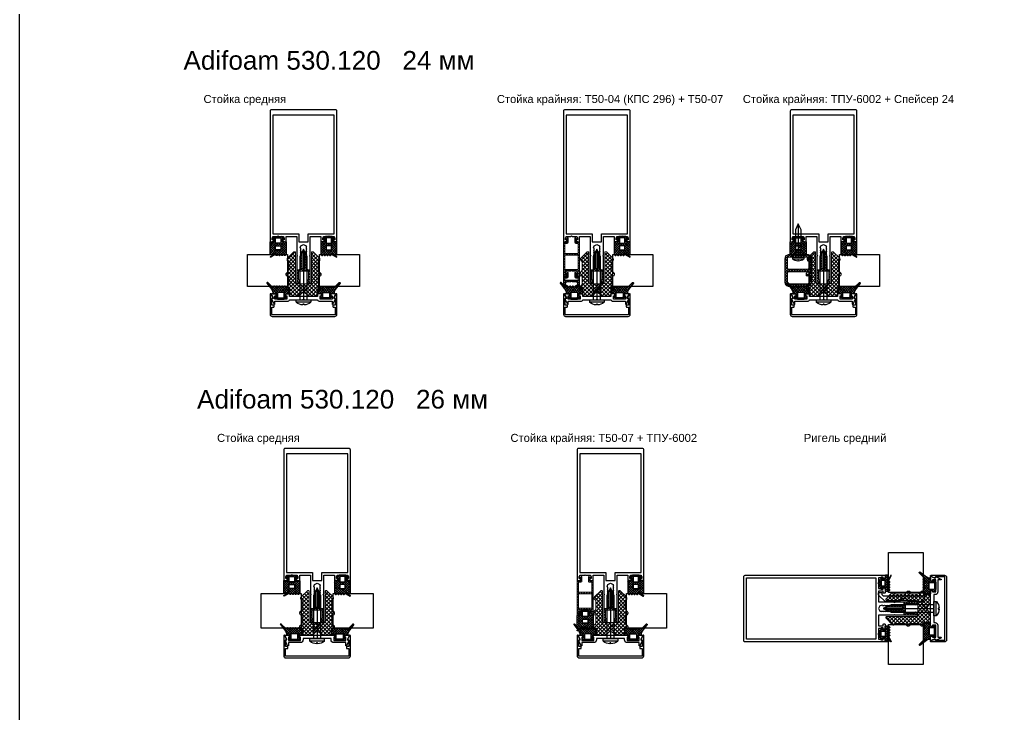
# Model space of a CAD drawing. Header units: millimetres. Extents: x 1744 to 18744, y -2272 to 2782.
# Drawn here: x 7208 to 7945, y 1534 to 2055 of the extents above; entities that cross this region are included whole.
import ezdxf

# ---------------------------------------------------------------- set-up
doc = ezdxf.new("R2010")
doc.units = ezdxf.units.MM
doc.layers.add('Steklopaket', color=5, linetype='Continuous')
doc.layers.add('подписи', color=7, linetype='Continuous')
doc.layers.add('Уплотнители', color=1, linetype='Continuous', lineweight=20)
doc.layers.add('Штриховка', color=1, linetype='Continuous', lineweight=5)
doc.styles.get("Standard").update_dxf_attribs({"font": 'arial.ttf'})

# ---------------------------------------------------------------- blocks, each defined once
blk = doc.blocks.new('КП45548')
at = {"color": 146, "true_color": 0x105689}
blk.add_lwpolyline([(-25, 21.5, 0.414214), (-24.5, 21), (-23.57, 21, 0.116434), (-23.44, 21.03), (-22.67, 21.42, 0.284079), (-22.5, 21.69), (-22.5, 22.2, 0.414214), (-22.8, 22.5), (-23.5, 22.5), (-23.5, 24), (-23.09, 24.41, 0.198912), (-23, 24.62), (-23, 25), (-19.44, 25, 0.284079), (-19.17, 25.17), (-19, 25.5), (-18.83, 25.17, 0.284079), (-18.56, 25), (-15, 25), (-15, 24.62, 0.198912), (-14.91, 24.41), (-14.5, 24), (-14.5, 22.5), (-15.2, 22.5, 0.414214), (-15.5, 22.2), (-15.5, 21.69, 0.284079), (-15.33, 21.42), (-14.56, 21.03, 0.116434), (-14.43, 21), (-13.5, 21, 0.414214), (-13, 21.5), (-13, 25), (-5, 25), (-5, 11.12, 0.198912), (-4.91, 10.91), (-4.5, 10.5), (-4.91, 10.09, 0.198912), (-5, 9.88), (-5, 0.5, 0.414214), (-4.5, 0), (-3.12, 0, 0.198912), (-2.91, 0.09), (-2.09, 0.91, 0.198912), (-2, 1.12), (-2, 1.46, 0.284079), (-2.17, 1.73), (-2.5, 1.9), (-2.17, 2.07, 0.284079), (-2, 2.34), (-2, 3.26, 0.284079), (-2.17, 3.53), (-2.5, 3.7), (-2.17, 3.87, 0.284079), (-2, 4.14), (-2, 5.06, 0.284079), (-2.17, 5.33), (-2.5, 5.5), (-2.17, 5.67, 0.284079), (-2, 5.94), (-2, 6.86, 0.284079), (-2.17, 7.13), (-2.5, 7.3), (-2.17, 7.47, 0.284079), (-2, 7.74), (-2, 8.66, 0.284079), (-2.17, 8.93), (-2.5, 9.1), (-2.17, 9.27, 0.284079), (-2, 9.54), (-2, 10.46, 0.284079), (-2.17, 10.73), (-2.5, 10.9), (-2.17, 11.07, 0.284079), (-2, 11.34), (-2, 12.26, 0.284079), (-2.17, 12.53), (-2.5, 12.7), (-2.17, 12.87, 0.284079), (-2, 13.14), (-2, 14.06, 0.284079), (-2.17, 14.33), (-2.5, 14.5), (-2.17, 14.67, 0.284079), (-2, 14.94), (-2, 15.86, 0.284079), (-2.17, 16.13), (-2.5, 16.3), (-2, 18), (0, 19), (2, 18), (2, 17.64, 0.284079), (2.17, 17.37), (2.5, 17.2), (2.17, 17.03, 0.284079), (2, 16.76), (2, 15.84, 0.284079), (2.17, 15.57), (2.5, 15.4), (2.17, 15.23, 0.284079), (2, 14.96), (2, 14.04, 0.284079), (2.17, 13.77), (2.5, 13.6), (2.17, 13.43, 0.284079), (2, 13.16), (2, 12.24, 0.284079), (2.17, 11.97), (2.5, 11.8), (2.17, 11.63, 0.284079), (2, 11.36), (2, 10.44, 0.284079), (2.17, 10.17), (2.5, 10), (2.17, 9.83, 0.284079), (2, 9.56), (2, 8.64, 0.284079), (2.17, 8.37), (2.5, 8.2), (2.17, 8.03, 0.284079), (2, 7.76), (2, 6.84, 0.284079), (2.17, 6.57), (2.5, 6.4), (2.17, 6.23, 0.284079), (2, 5.96), (2, 5.04, 0.284079), (2.17, 4.77), (2.5, 4.6), (2.17, 4.43, 0.284079), (2, 4.16), (2, 3.24, 0.284079), (2.17, 2.97), (2.5, 2.8), (2.17, 2.63, 0.284079), (2, 2.36), (2, 1.12, 0.198912), (2.09, 0.91), (2.91, 0.09, 0.198912), (3.12, 0), (4.5, 0, 0.414214), (5, 0.5), (5, 9.88, 0.198912), (4.91, 10.09), (4.5, 10.5), (4.91, 10.91, 0.198912), (5, 11.12), (5, 25), (13, 25), (13, 21.5, 0.414214), (13.5, 21), (14.43, 21, 0.116434), (14.56, 21.03), (15.33, 21.42, 0.284079), (15.5, 21.69), (15.5, 22.2, 0.414214), (15.2, 22.5), (14.5, 22.5), (14.5, 24), (14.91, 24.41, 0.198912), (15, 24.62), (15, 25), (18.56, 25, 0.284079), (18.83, 25.17), (19, 25.5), (19.17, 25.17, 0.284079), (19.44, 25), (23, 25), (23, 24.62, 0.198912), (23.09, 24.41), (23.5, 24), (23.5, 22.5), (22.8, 22.5, 0.414214), (22.5, 22.2), (22.5, 21.69, 0.284079), (22.67, 21.42), (23.44, 21.03, 0.116434), (23.57, 21), (24.5, 21, 0.414214), (25, 21.5), (25, 119, 0.414214), (24, 120), (-24, 120, 0.414214), (-25, 119)], format="xyb", close=True, dxfattribs=at)
blk.add_lwpolyline([(-3.5, 27), (-3.5, 21), (3.5, 21), (3.5, 27), (23, 27), (23, 116), (-23, 116), (-23, 27)], close=True, dxfattribs=at)
blk = doc.blocks.new('ТПУ-6002')
at = {"true_color": 0xafd9aa}
h = blk.add_hatch(dxfattribs=at)
h.set_pattern_fill('ANSI37', color=9, scale=10, angle=180, style=0)
h.set_pattern_definition([(225, (359.6389, 110.4286), (0.8838835, -0.8838835), []), (315, (359.6389, 110.4286), (0.8838835, 0.8838835), [])])
edge = h.paths.add_edge_path(flags=16)
edge.add_line((1.75, -1), (-1.75, -1))
edge.add_arc((-1.75, -1.25), 0.25, 90, 180)
edge.add_line((-2, -1.25), (-2, -4.75))
edge.add_arc((-1.75, -4.75), 0.25, 180, 270)
edge.add_line((-1.75, -5), (1.75, -5))
edge.add_arc((1.75, -4.75), 0.25, 270, 360)
edge.add_line((2, -4.75), (2, -1.25))
edge.add_arc((1.75, -1.25), 0.25, 0, 90)
edge = h.paths.add_edge_path()
edge.add_line((2.37, -12.66), (4.04, -13.57))
edge.add_arc((4.16, -13.35), 0.25, 241.51963, 270)
edge.add_line((4.16, -13.6), (5.75, -13.6))
edge.add_arc((5.75, -13.35), 0.25, 270, 360)
edge.add_line((6, -13.35), (6, -4.25))
edge.add_arc((5.75, -4.25), 0.25, 0, 90)
edge.add_line((5.75, -4), (3.25, -4))
edge.add_arc((3.25, -3.75), 0.25, 180, 270, ccw=False)
edge.add_line((3, -3.75), (3, -2.25))
edge.add_arc((3.25, -2.25), 0.25, 90, 180, ccw=False)
edge.add_line((3.25, -2), (3.9, -2))
edge.add_arc((3.9, -1.75), 0.25, 270, 405.06464)
edge.add_line((4.08, -1.57), (2.57, -0.07))
edge.add_arc((2.4, -0.25), 0.25, 45.06464, 90)
edge.add_line((2.4, 0), (-2.4, 0))
edge.add_arc((-2.4, -0.25), 0.25, 90, 134.93536)
edge.add_line((-2.57, -0.07), (-4.08, -1.57))
edge.add_arc((-3.9, -1.75), 0.25, 134.93536, 270)
edge.add_line((-3.9, -2), (-3.25, -2))
edge.add_arc((-3.25, -2.25), 0.25, 0, 90, ccw=False)
edge.add_line((-3, -2.25), (-3, -3.75))
edge.add_arc((-3.25, -3.75), 0.25, -90, 0, ccw=False)
edge.add_line((-3.25, -4), (-5.75, -4))
edge.add_arc((-5.75, -4.25), 0.25, 90, 180)
edge.add_line((-6, -4.25), (-6, -13.5))
edge.add_arc((-5.75, -13.5), 0.25, 180, 225)
edge.add_line((-5.93, -13.67), (-5.18, -14.42))
edge.add_arc((-5, -14.25), 0.25, 225, 315)
edge.add_line((-4.82, -14.42), (-4.18, -13.78))
edge.add_arc((-4, -13.95), 0.25, 45, 135, ccw=False)
edge.add_line((-3.82, -13.78), (-3.18, -14.42))
edge.add_arc((-3, -14.25), 0.25, 225, 315)
edge.add_line((-2.82, -14.42), (-2.18, -13.78))
edge.add_arc((-2, -13.95), 0.25, 45, 135, ccw=False)
edge.add_line((-1.82, -13.78), (-1.18, -14.42))
edge.add_arc((-1, -14.25), 0.25, 225, 315)
edge.add_line((-0.82, -14.42), (-0.18, -13.78))
edge.add_arc((0, -13.95), 0.25, 45, 135, ccw=False)
edge.add_line((0.18, -13.78), (0.82, -14.42))
edge.add_arc((1, -14.25), 0.25, 225, 315)
edge.add_line((1.18, -14.42), (1.87, -13.73))
edge.add_arc((2.04, -13.91), 0.25, 61.51963, 135, ccw=False)
edge.add_line((2.16, -13.69), (5.63, -15.57))
edge.add_arc((5.75, -15.35), 0.25, 241.51963, 421.51963)
edge.add_line((5.87, -15.13), (2.13, -13.1))
edge.add_arc((2.25, -12.88), 0.25, 61.51963, 241.51963, ccw=False)
edge = h.paths.add_edge_path(flags=16)
edge.add_line((1.75, -7), (-1.75, -7))
edge.add_arc((-1.75, -7.25), 0.25, 90, 180)
edge.add_line((-2, -7.25), (-2, -9.75))
edge.add_arc((-1.75, -9.75), 0.25, 180, 270)
edge.add_line((-1.75, -10), (1.75, -10))
edge.add_arc((1.75, -9.75), 0.25, 270, 360)
edge.add_line((2, -9.75), (2, -7.25))
edge.add_arc((1.75, -7.25), 0.25, 0, 90)
at = {"color": 9, "true_color": 0xafd9aa}
for points in [[(2.37, -12.66), (4.04, -13.57, 0.124913), (4.16, -13.6), (5.75, -13.6, 0.414214), (6, -13.35), (6, -4.25, 0.414214), (5.75, -4), (3.25, -4, -0.414214), (3, -3.75), (3, -2.25, -0.414214), (3.25, -2), (3.9, -2, 0.668587), (4.08, -1.57), (2.57, -0.07, 0.198619), (2.4, 0), (-2.4, 0, 0.198619), (-2.57, -0.07), (-4.08, -1.57, 0.668587), (-3.9, -2), (-3.25, -2, -0.414214), (-3, -2.25), (-3, -3.75, -0.414214), (-3.25, -4), (-5.75, -4, 0.414214), (-6, -4.25), (-6, -13.5, 0.198912), (-5.93, -13.67), (-5.18, -14.42, 0.414214), (-4.82, -14.42), (-4.18, -13.78, -0.414214), (-3.82, -13.78), (-3.18, -14.42, 0.414214), (-2.82, -14.42), (-2.18, -13.78, -0.414214), (-1.82, -13.78), (-1.18, -14.42, 0.414214), (-0.82, -14.42), (-0.18, -13.78, -0.414214), (0.18, -13.78), (0.82, -14.42, 0.414214), (1.18, -14.42), (1.87, -13.73, -0.332076), (2.16, -13.69), (5.63, -15.57, 1), (5.87, -15.13), (2.13, -13.1, -1)], [(1.75, -1), (-1.75, -1, 0.414214), (-2, -1.25), (-2, -4.75, 0.414214), (-1.75, -5), (1.75, -5, 0.414214), (2, -4.75), (2, -1.25, 0.414214)], [(1.75, -7), (-1.75, -7, 0.414214), (-2, -7.25), (-2, -9.75, 0.414214), (-1.75, -10), (1.75, -10, 0.414214), (2, -9.75), (2, -7.25, 0.414214)]]:
    blk.add_lwpolyline(points, format="xyb", close=True, dxfattribs=at)
blk = doc.blocks.new('КПС 917')
blk.add_lwpolyline([(10.5, 1.08), (0.62, 1.08, 0.198912), (0.41, 0.99), (0, 0.58), (-0.41, 0.99, 0.198912), (-0.62, 1.08), (-10.5, 1.08, 0.414214), (-11.5, 2.08), (-21.5, 2.08), (-21.5, 4.28, 0.414214), (-21.8, 4.58), (-21.83, 4.58, 0.291473), (-22.1, 4.41), (-23.77, 0.83, 0.414214), (-23.63, 0.43), (-22.87, 0.08, -0.414214), (-22.73, -0.32), (-23.97, -2.99, 0.548619), (-23.7, -3.42), (-21.57, -3.42, 0.116434), (-21.44, -3.39), (-20.67, -3, 0.284079), (-20.5, -2.73), (-20.5, -2.22, 0.414214), (-20.8, -1.92), (-21.5, -1.92), (-21.5, 0.58), (-12.5, 0.58), (-12.5, -1.92), (-13.2, -1.92, 0.414214), (-13.5, -2.22), (-13.5, -2.73, 0.284079), (-13.33, -3), (-12.56, -3.39, 0.116434), (-12.43, -3.42), (-11, -3.42, 0.414214), (-10.5, -2.92), (-10.5, -1.42), (10.5, -1.42), (10.5, -2.92, 0.414214), (11, -3.42), (12.43, -3.42, 0.116434), (12.56, -3.39), (13.33, -3, 0.284079), (13.5, -2.73), (13.5, -2.22, 0.414214), (13.2, -1.92), (12.5, -1.92), (12.5, 0.58), (21.5, 0.58), (21.5, -1.92), (20.8, -1.92, 0.414214), (20.5, -2.22), (20.5, -2.73, 0.284079), (20.67, -3), (21.44, -3.39, 0.116434), (21.57, -3.42), (23.7, -3.42, 0.548619), (23.97, -2.99), (22.73, -0.32, -0.414214), (22.87, 0.08), (23.63, 0.43, 0.414214), (23.77, 0.83), (22.1, 4.41, 0.291473), (21.83, 4.58), (21.8, 4.58, 0.414214), (21.5, 4.28), (21.5, 2.08), (11.5, 2.08, 0.414214)], format="xyb", close=True)
blk = doc.blocks.new('ТПУ-007ММ')
at = {"true_color": 0xafd9aa}
h = blk.add_hatch(dxfattribs=at)
h.set_pattern_fill('ANSI37', color=9, scale=10, angle=180, style=0)
h.set_pattern_definition([(225, (-3851.0623, 2334.4012), (0.88388348, -0.88388348), []), (315, (-3851.0623, 2334.4012), (0.88388348, 0.88388348), [])])
edge = h.paths.add_edge_path(flags=16)
edge.add_line((2.1, -1), (-2.1, -1))
edge.add_arc((-2.1, -1.5), 0.5, 90, 180)
edge.add_line((-2.6, -1.5), (-2.6, -4.5))
edge.add_arc((-2.1, -4.5), 0.5, 180, 270)
edge.add_line((-2.1, -5), (2.1, -5))
edge.add_arc((2.1, -4.5), 0.5, 270, 360)
edge.add_line((2.6, -4.5), (2.6, -1.5))
edge.add_arc((2.1, -1.5), 0.5, 0, 90)
edge = h.paths.add_edge_path()
edge.add_arc((-3.85, -2.25), 0.25, 0, 90, ccw=False)
edge.add_line((-3.6, -2.25), (-3.6, -3.75))
edge.add_arc((-3.85, -3.75), 0.25, -90, 0, ccw=False)
edge.add_line((-3.85, -4), (-5.75, -4))
edge.add_arc((-5.75, -4.25), 0.25, 90, 180)
edge.add_line((-6, -4.25), (-6, -8.62))
edge.add_arc((-5.8, -8.62), 0.2, 180, 225)
edge.add_line((-5.94, -8.76), (-5.18, -9.53))
edge.add_arc((-5, -9.35), 0.25, 225, 315)
edge.add_line((-4.82, -9.53), (-4.18, -8.88))
edge.add_arc((-4, -9.06), 0.25, 45, 135, ccw=False)
edge.add_line((-3.82, -8.88), (-3.18, -9.53))
edge.add_arc((-3, -9.35), 0.25, 225, 315)
edge.add_line((-2.82, -9.53), (-2.18, -8.88))
edge.add_arc((-2, -9.06), 0.25, 45, 135, ccw=False)
edge.add_line((-1.82, -8.88), (-1.18, -9.53))
edge.add_arc((-1, -9.35), 0.25, 225, 315)
edge.add_line((-0.82, -9.53), (-0.18, -8.88))
edge.add_arc((0, -9.06), 0.25, 45, 135, ccw=False)
edge.add_line((0.18, -8.88), (0.82, -9.53))
edge.add_arc((1, -9.35), 0.25, 225, 315)
edge.add_line((1.18, -9.53), (1.82, -8.88))
edge.add_arc((2, -9.06), 0.25, 45, 135, ccw=False)
edge.add_line((2.18, -8.88), (2.82, -9.53))
edge.add_arc((3, -9.35), 0.25, 225, 315)
edge.add_line((3.18, -9.53), (3.82, -8.88))
edge.add_arc((4, -9.06), 0.25, 45, 135, ccw=False)
edge.add_line((4.18, -8.88), (4.82, -9.53))
edge.add_arc((5, -9.35), 0.25, 225, 315)
edge.add_line((5.18, -9.53), (5.82, -8.88))
edge.add_arc((6, -9.06), 0.25, 45, 135, ccw=False)
edge.add_line((6.18, -8.88), (9.82, -12.42))
edge.add_arc((10, -12.25), 0.25, 225, 315)
edge.add_line((10.18, -12.42), (10.39, -12.21))
edge.add_arc((10.21, -12.04), 0.25, 315, 380.22486)
edge.add_line((10.44, -11.95), (6.8, -7.06))
edge.add_arc((10, -4.67), 4, 180, 216.76049, ccw=False)
edge.add_line((6, -4.67), (6, -4.3))
edge.add_arc((5.7, -4.3), 0.3, 360, 450)
edge.add_line((5.7, -4), (3.85, -4))
edge.add_arc((3.85, -3.75), 0.25, 180, 270, ccw=False)
edge.add_line((3.6, -3.75), (3.6, -2.25))
edge.add_arc((3.85, -2.25), 0.25, 90, 180, ccw=False)
edge.add_line((3.85, -2), (4.1, -2))
edge.add_arc((4.1, -1.75), 0.25, 270, 405.06464)
edge.add_line((4.28, -1.57), (2.57, -0.07))
edge.add_arc((2.4, -0.25), 0.25, 45.06464, 90)
edge.add_line((2.4, 0), (-2.4, 0))
edge.add_arc((-2.4, -0.25), 0.25, 90, 134.93536)
edge.add_line((-2.57, -0.07), (-4.28, -1.57))
edge.add_arc((-4.1, -1.75), 0.25, 134.93536, 270)
edge.add_line((-4.1, -2), (-3.85, -2))
at = {"color": 9, "true_color": 0xafd9aa}
for points in [[(-3.85, -2, -0.414214), (-3.6, -2.25), (-3.6, -3.75, -0.414214), (-3.85, -4), (-5.75, -4, 0.414214), (-6, -4.25), (-6, -8.62, 0.198912), (-5.94, -8.76), (-5.18, -9.53, 0.414214), (-4.82, -9.53), (-4.18, -8.88, -0.414214), (-3.82, -8.88), (-3.18, -9.53, 0.414214), (-2.82, -9.53), (-2.18, -8.88, -0.414214), (-1.82, -8.88), (-1.18, -9.53, 0.414214), (-0.82, -9.53), (-0.18, -8.88, -0.414214), (0.18, -8.88), (0.82, -9.53, 0.414214), (1.18, -9.53), (1.82, -8.88, -0.414214), (2.18, -8.88), (2.82, -9.53, 0.414214), (3.18, -9.53), (3.82, -8.88, -0.414214), (4.18, -8.88), (4.82, -9.53, 0.414214), (5.18, -9.53), (5.82, -8.88, -0.414214), (6.18, -8.88), (9.82, -12.42, 0.414214), (10.18, -12.42), (10.39, -12.21, 0.292538), (10.44, -11.95), (6.8, -7.06, -0.161788), (6, -4.67), (6, -4.3, 0.414214), (5.7, -4), (3.85, -4, -0.414214), (3.6, -3.75), (3.6, -2.25, -0.414214), (3.85, -2), (4.1, -2, 0.668587), (4.28, -1.57), (2.57, -0.07, 0.198619), (2.4, 0), (-2.4, 0, 0.198619), (-2.57, -0.07), (-4.28, -1.57, 0.668587), (-4.1, -2)], [(2.1, -1), (-2.1, -1, 0.414214), (-2.6, -1.5), (-2.6, -4.5, 0.414214), (-2.1, -5), (2.1, -5, 0.414214), (2.6, -4.5), (2.6, -1.5, 0.414214)]]:
    blk.add_lwpolyline(points, format="xyb", close=True, dxfattribs=at)
blk = doc.blocks.new('КП45310')
at = {"color": 0}
blk.add_lwpolyline([(23.8, -4.26), (23.8, -8.78, -0.279739), (23.48, -9.31, 0.401559), (23.17, -10.23), (24.24, -12.52, 0.802585), (25, -12.36), (25, 2.74, 0.414214), (23.5, 4.24), (-23.5, 4.24, 0.414214), (-25, 2.74), (-25, -12.36, 0.802585), (-24.24, -12.52), (-23.17, -10.23, 0.401559), (-23.48, -9.31, -0.279739), (-23.8, -8.78), (-23.8, -4.26), (-22.3, -4.26, 0.414214), (-22, -3.96), (-22, -3.06, 0.414214), (-22.3, -2.76), (-23.8, -2.76), (-23.8, 2.74, -0.414214), (-23.5, 3.04), (23.5, 3.04, -0.414214), (23.8, 2.74), (23.8, -2.76), (22.3, -2.76, 0.414214), (22, -3.06), (22, -3.96, 0.414214), (22.3, -4.26)], format="xyb", close=True, dxfattribs=at)
blk = doc.blocks.new('ВС 5.5х38 А2 DIN7981')
for p, q in [((0, 38), (0, 0)), ((-5.4, -1.69), (5.4, -1.69))]:
    blk.add_line(p, q)
for points in [[(2.75, 0), (2.75, 32.1), (0, 38), (-2.75, 32.1), (-2.75, 0)], [(-2.75, 3.33), (2.75, 8.83), (2.75, 11.12), (-2.75, 5.62)]]:
    blk.add_lwpolyline(points, close=True)
blk.add_lwpolyline([(-0.39, -3.94, -0.161849), (-5.22, -2.08, -0.223888), (-5.4, -1.69), (-5.4, 0), (5.4, 0), (5.4, -1.69, -0.223888), (5.22, -2.08, -0.161849), (0.39, -3.94), (0.39, -3.24), (-0.39, -3.24)], format="xyb", close=True)
blk = doc.blocks.new('Т50-03')
at = {"layer": 'Штриховка', "lineweight": 5}
h = blk.add_hatch(dxfattribs=at)
h.set_pattern_fill('ANSI37', color=256, scale=11.2, angle=90, style=0)
h.set_pattern_definition([(135, (-7152.173, 3902.1519), (-0.9899495, -0.9899495), []), (225, (-7152.173, 3902.1519), (0.9899495, -0.9899495), [])])
edge = h.paths.add_edge_path()
edge.add_arc((-20.75, -3.75), 1.25, 9.2818, 180)
edge.add_line((-22, -3.75), (-22, -4.7))
edge.add_arc((-21.7, -4.7), 0.3, 180, 270)
edge.add_line((-21.7, -5), (-12.3, -5))
edge.add_arc((-12.3, -4.7), 0.3, 270, 360)
edge.add_line((-12, -4.7), (-12, -2.3))
edge.add_arc((-11.7, -2.3), 0.3, 90, 180, ccw=False)
edge.add_line((-11.7, -2), (-5.2, -2))
edge.add_arc((-5, -2), 0.2, 180, 360)
edge.add_line((-4.8, -2), (0, -2))
edge.add_arc((0, 0), 2, 270, 450)
edge.add_line((0, 2), (-4.8, 2))
edge.add_arc((-5, 2), 0.2, 0, 180)
edge.add_line((-5.2, 2), (-11.7, 2))
edge.add_arc((-11.7, 2.3), 0.3, 180, 270, ccw=False)
edge.add_line((-12, 2.3), (-12, 4.7))
edge.add_arc((-12.3, 4.7), 0.3, 0, 90)
edge.add_line((-12.3, 5), (-21.7, 5))
edge.add_arc((-21.7, 4.7), 0.3, 90, 180)
edge.add_line((-22, 4.7), (-22, 3.75))
edge.add_arc((-20.75, 3.75), 1.25, 180, 350.7182)
edge.add_arc((-19.22, 3.5), 0.3, 90, 170.7182, ccw=False)
edge.add_line((-19.22, 3.8), (-13.2, 3.8))
edge.add_line((-13.2, 3.8), (-13.2, 0.82))
edge.add_arc((-12.9, 0.82), 0.3, 180, 225)
edge.add_line((-13.11, 0.61), (-12.5, 0))
edge.add_line((-12.5, 0), (-13.11, -0.61))
edge.add_arc((-12.9, -0.82), 0.3, 135, 180)
edge.add_line((-13.2, -0.82), (-13.2, -3.8))
edge.add_line((-13.2, -3.8), (-19.22, -3.8))
edge.add_arc((-19.22, -3.5), 0.3, 189.2818, 270, ccw=False)
edge = h.paths.add_edge_path(flags=16)
edge.add_line((-11, 1), (0, 1))
edge.add_arc((0, 0), 1, -90, 90, ccw=False)
edge.add_line((0, -1), (-11, -1))
edge.add_line((-11, -1), (-11, 1))
at = {"layer": 'Уплотнители'}
for points in [[(-19.52, -3.55, 0.922113), (-22, -3.75), (-22, -4.7, 0.414214), (-21.7, -5), (-12.3, -5, 0.414214), (-12, -4.7), (-12, -2.3, -0.414214), (-11.7, -2), (-5.2, -2, 1), (-4.8, -2), (0, -2, 1), (0, 2), (-4.8, 2, 1), (-5.2, 2), (-11.7, 2, -0.414214), (-12, 2.3), (-12, 4.7, 0.414214), (-12.3, 5), (-21.7, 5, 0.414214), (-22, 4.7), (-22, 3.75, 0.922113), (-19.52, 3.55, -0.367523), (-19.22, 3.8), (-13.2, 3.8), (-13.2, 0.82, 0.198912), (-13.11, 0.61), (-12.5, 0), (-13.11, -0.61, 0.198912), (-13.2, -0.82), (-13.2, -3.8), (-19.22, -3.8, -0.367523)], [(-11, 1), (0, 1, -1), (0, -1), (-11, -1)]]:
    blk.add_lwpolyline(points, format="xyb", close=True, dxfattribs=at)
blk = doc.blocks.new('Adifoam 530.120')
at = {"layer": 'Штриховка', "lineweight": 5}
h = blk.add_hatch(dxfattribs=at)
h.set_pattern_fill('ANSI37', color=256, scale=16, style=0)
h.set_pattern_definition([(45, (-11689.9974, 3718.6571), (-1.41421356, 1.41421356), []), (135, (-11689.9974, 3718.6571), (-1.41421356, -1.41421356), [])])
h.paths.add_polyline_path([(-6.69, 0, -0.118476), (-6.86, -0.7), (-9.17, -4.23, 0.146126), (-9.5, -5.32), (-9.5, -9.2), (-9.5, -9.45, 0.414214), (-8.5, -10.45), (-6.41, -10.45), (-4.5, -10.55, -0.590779), (-4.19, -11.18), (-4.38, -11.44, 0.668179), (-3.67, -13.15), (-3.1, -13.15, 0.198912), (-2.4, -12.86), (-1.08, -11.54, -0.198912), (-0.02, -11.1), (5.51, -11.1, -0.668179), (5.8, -11.78, 0.52914), (6.73, -13.15), (7.29, -13.15, 0.198912), (8, -12.86), (9.32, -11.54, -0.198912), (10.38, -11.1), (16.58, -11.1, -0.501863), (16.96, -11.61, 0.342328), (17.92, -12.35), (18.49, -12.35, 0.212691), (19.23, -12.02), (23.82, -7.18, 0.185206), (24, -6.71, 0.418456), (23.3, -6), (1, -6, -0.414214), (0, -5), (0, 0)])
h.paths.add_polyline_path([(-6.41, 10.45), (-8.5, 10.45, 0.414214), (-9.5, 9.45), (-9.5, 9.2), (-9.5, 5.32, 0.146126), (-9.17, 4.23), (-6.86, 0.7, -0.118476), (-6.69, 0), (0, 0), (0, 5, -0.414214), (1, 6), (23.3, 6, 0.414214), (24, 6.7, 0.202658), (23.79, 7.21), (19.19, 12.06, 0.198912), (18.49, 12.35), (17.91, 12.35, 0.339591), (16.96, 11.61, -0.501863), (16.58, 11.1), (10.38, 11.1, -0.198912), (9.32, 11.54), (8, 12.86, 0.198912), (7.29, 13.15), (6.73, 13.15, 0.52914), (5.8, 11.78, -0.668179), (5.51, 11.1), (-0.02, 11.1, -0.198912), (-1.08, 11.54), (-2.4, 12.86, 0.198912), (-3.1, 13.15), (-3.67, 13.15, 0.668179), (-4.38, 11.44), (-4.19, 11.18, -0.590779), (-4.5, 10.55)])
at = {"layer": 'Уплотнители'}
blk.add_lwpolyline([(24, -6.71, -0.198912), (23.79, -7.21), (19.19, -12.06, -0.198912), (18.49, -12.35), (17.92, -12.35, -0.342328), (16.96, -11.61, 0.501863), (16.58, -11.1), (10.38, -11.1, 0.198912), (9.32, -11.54), (8, -12.86, -0.198912), (7.29, -13.15), (6.73, -13.15, -0.52914), (5.8, -11.78, 0.668179), (5.51, -11.1), (-0.02, -11.1, 0.198912), (-1.08, -11.54), (-2.4, -12.86, -0.198912), (-3.1, -13.15), (-3.67, -13.15, -0.668179), (-4.38, -11.44), (-4.19, -11.18, 0.590779), (-4.5, -10.55), (-6.41, -10.45), (-8.5, -10.45, -0.414214), (-9.5, -9.45), (-9.5, -9.2), (-9.5, -5.32, -0.146126), (-9.17, -4.23), (-6.86, -0.7, 0.240325), (-6.86, 0.7), (-9.17, 4.23, -0.146126), (-9.5, 5.32), (-9.5, 9.2), (-9.5, 9.45, -0.414214), (-8.5, 10.45), (-6.41, 10.45), (-4.5, 10.55, 0.590779), (-4.19, 11.18), (-4.38, 11.44, -0.668179), (-3.67, 13.15), (-3.1, 13.15, -0.198912), (-2.4, 12.86), (-1.08, 11.54, 0.198912), (-0.02, 11.1), (5.51, 11.1, 0.668179), (5.8, 11.78, -0.52914), (6.73, 13.15), (7.29, 13.15, -0.198912), (8, 12.86), (9.32, 11.54, 0.198912), (10.38, 11.1), (16.58, 11.1, 0.501863), (16.96, 11.61, -0.342328), (17.92, 12.35), (18.49, 12.35, -0.198912), (19.19, 12.06), (23.79, 7.21, -0.198912), (24, 6.71), (24, 6.7, -0.414214), (23.3, 6), (1, 6, 0.414214), (0, 5), (0, 0), (0, -5, 0.414214), (1, -6), (23.3, -6, -0.414214), (24, -6.7)], format="xyb", dxfattribs=at)
blk = doc.blocks.new('Т50-07')
at = {"layer": 'Штриховка', "lineweight": 5}
h = blk.add_hatch(dxfattribs=at)
h.set_pattern_fill('ANSI37', color=256, scale=11.2, angle=90, style=0)
h.set_pattern_definition([(135, (-11406.9071, 3792.9893), (-0.9899495, -0.9899495), []), (225, (-11406.9071, 3792.9893), (0.9899495, -0.9899495), [])])
h.paths.add_polyline_path([(1.2, 5), (1.2, -5), (12, -5), (12, 5)], flags=16)
edge = h.paths.add_edge_path()
edge.add_line((0, 5), (-7.5, 5))
edge.add_line((-7.5, 5), (-7.5, 3.5))
edge.add_arc((-8.5, 3.5), 1, -90, 0, ccw=False)
edge.add_line((-8.5, 2.5), (-11.48, 2.5))
edge.add_arc((-11.48, 2.82), 0.317, 135, 270, ccw=False)
edge.add_line((-11.71, 3.04), (-11.04, 3.71))
edge.add_arc((-10.82, 3.5), 0.3, 45, 135, ccw=False)
edge.add_line((-10.61, 3.71), (-10.4, 3.5))
edge.add_line((-10.4, 3.5), (-8.5, 3.5))
edge.add_line((-8.5, 3.5), (-8.5, 4.8))
edge.add_arc((-8.5, 5.1), 0.3, 180, 270, ccw=False)
edge.add_line((-8.8, 5.1), (-8.8, 5.7))
edge.add_arc((-8.5, 5.7), 0.3, 90, 180, ccw=False)
edge.add_line((-8.5, 6), (16.7, 6))
edge.add_arc((16.7, 5.5), 0.5, 0, 90, ccw=False)
edge.add_line((17.2, 5.5), (17.2, 4.57))
edge.add_arc((16.9, 4.57), 0.3, -26.56505, 0, ccw=False)
edge.add_line((17.17, 4.44), (16.78, 3.67))
edge.add_arc((16.51, 3.8), 0.3, 270, 333.43495, ccw=False)
edge.add_line((16.51, 3.5), (16, 3.5))
edge.add_arc((16, 3.8), 0.3, 180, 270, ccw=False)
edge.add_line((15.7, 3.8), (15.7, 4.5))
edge.add_line((15.7, 4.5), (14.2, 4.5))
edge.add_line((14.2, 4.5), (13.79, 4.09))
edge.add_arc((13.58, 4.3), 0.3, 270, 315, ccw=False)
edge.add_line((13.58, 4), (13.2, 4))
edge.add_line((13.2, 4), (13.2, 0.62))
edge.add_arc((12.9, 0.62), 0.3, -45, 0, ccw=False)
edge.add_line((13.11, 0.41), (12.7, 0))
edge.add_line((12.7, 0), (13.11, -0.41))
edge.add_arc((12.9, -0.62), 0.3, 0, 45, ccw=False)
edge.add_line((13.2, -0.62), (13.2, -4))
edge.add_line((13.2, -4), (13.58, -4))
edge.add_arc((13.58, -4.3), 0.3, 45, 90, ccw=False)
edge.add_line((13.79, -4.09), (14.2, -4.5))
edge.add_line((14.2, -4.5), (15.7, -4.5))
edge.add_line((15.7, -4.5), (15.7, -3.8))
edge.add_arc((16, -3.8), 0.3, 90, 180, ccw=False)
edge.add_line((16, -3.5), (16.51, -3.5))
edge.add_arc((16.51, -3.8), 0.3, 26.56505, 90, ccw=False)
edge.add_line((16.78, -3.67), (17.17, -4.44))
edge.add_arc((16.9, -4.57), 0.3, 0, 26.56505, ccw=False)
edge.add_line((17.2, -4.57), (17.2, -5.5))
edge.add_arc((16.7, -5.5), 0.5, -90, 0, ccw=False)
edge.add_line((16.7, -6), (-8.5, -6))
edge.add_arc((-8.5, -5.7), 0.3, 180, 270, ccw=False)
edge.add_line((-8.8, -5.7), (-8.8, -5.1))
edge.add_arc((-8.5, -5.1), 0.3, 90, 180, ccw=False)
edge.add_line((-8.5, -4.8), (-8.5, -3.5))
edge.add_line((-8.5, -3.5), (-10.4, -3.5))
edge.add_line((-10.4, -3.5), (-10.61, -3.71))
edge.add_arc((-10.82, -3.5), 0.3, 225, 315, ccw=False)
edge.add_line((-11.04, -3.71), (-11.71, -3.04))
edge.add_arc((-11.48, -2.82), 0.317, 90, 225, ccw=False)
edge.add_line((-11.48, -2.5), (-8.5, -2.5))
edge.add_arc((-8.5, -3.5), 1, 0, 90, ccw=False)
edge.add_line((-7.5, -3.5), (-7.5, -5))
edge.add_line((-7.5, -5), (0, -5))
edge.add_line((0, -5), (0, 5))
at = {"layer": 'Уплотнители'}
blk.add_lwpolyline([(0, 5), (-7.5, 5), (-7.5, 3.5, -0.414214), (-8.5, 2.5), (-11.48, 2.5, -0.668179), (-11.71, 3.04), (-11.04, 3.71, -0.414214), (-10.61, 3.71), (-10.4, 3.5), (-8.5, 3.5), (-8.5, 4.8, -0.414214), (-8.8, 5.1), (-8.8, 5.7, -0.414214), (-8.5, 6), (16.7, 6, -0.414214), (17.2, 5.5), (17.2, 4.57, -0.116434), (17.17, 4.44), (16.78, 3.67, -0.284079), (16.51, 3.5), (16, 3.5, -0.414214), (15.7, 3.8), (15.7, 4.5), (14.2, 4.5), (13.79, 4.09, -0.198912), (13.58, 4), (13.2, 4), (13.2, 0.62, -0.198912), (13.11, 0.41), (12.7, 0), (13.11, -0.41, -0.198912), (13.2, -0.62), (13.2, -4), (13.58, -4, -0.198912), (13.79, -4.09), (14.2, -4.5), (15.7, -4.5), (15.7, -3.8, -0.414214), (16, -3.5), (16.51, -3.5, -0.284079), (16.78, -3.67), (17.17, -4.44, -0.116434), (17.2, -4.57), (17.2, -5.5, -0.414214), (16.7, -6), (-8.5, -6, -0.414214), (-8.8, -5.7), (-8.8, -5.1, -0.414214), (-8.5, -4.8), (-8.5, -3.5), (-10.4, -3.5), (-10.61, -3.71, -0.414214), (-11.04, -3.71), (-11.71, -3.04, -0.668179), (-11.48, -2.5), (-8.5, -2.5, -0.414214), (-7.5, -3.5), (-7.5, -5), (0, -5)], format="xyb", close=True, dxfattribs=at)
blk.add_lwpolyline([(1.2, 5), (1.2, -5), (12, -5), (12, 5)], close=True, dxfattribs=at)
blk = doc.blocks.new('Т50-04')
at = {"layer": 'Штриховка', "lineweight": 5}
h = blk.add_hatch(dxfattribs=at)
h.set_pattern_fill('ANSI37', color=256, scale=0.4, angle=90, style=0)
h.set_pattern_definition([(135, (70.9065, -539.6547), (-0.8980256, -0.8980256), []), (225, (70.9065, -539.6547), (0.8980256, -0.8980256), [])])
edge = h.paths.add_edge_path()
edge.add_line((0.7, 0), (1.11, 0.41))
edge.add_arc((0.9, 0.62), 0.3, 315, 360)
edge.add_line((1.2, 0.62), (1.2, 4))
edge.add_line((1.2, 4), (1.58, 4))
edge.add_arc((1.58, 4.3), 0.3, 270, 315)
edge.add_line((1.79, 4.09), (2.2, 4.5))
edge.add_line((2.2, 4.5), (3.7, 4.5))
edge.add_line((3.7, 4.5), (3.7, 3.8))
edge.add_arc((4, 3.8), 0.3, 180, 270)
edge.add_line((4, 3.5), (4.51, 3.5))
edge.add_arc((4.51, 3.8), 0.3, 270, 333.43495)
edge.add_line((4.78, 3.67), (5.17, 4.44))
edge.add_arc((4.9, 4.57), 0.3, 333.43495, 360)
edge.add_line((5.2, 4.57), (5.2, 5.5))
edge.add_arc((4.7, 5.5), 0.5, 360, 450)
edge.add_line((4.7, 6), (-2.5, 6))
edge.add_arc((-2.5, 5.7), 0.3, 90, 180)
edge.add_line((-2.8, 5.7), (-2.8, 5.1))
edge.add_arc((-2.5, 5.1), 0.3, 180, 270)
edge.add_line((-2.5, 4.8), (-2.5, 3.5))
edge.add_line((-2.5, 3.5), (-4.4, 3.5))
edge.add_line((-4.4, 3.5), (-4.61, 3.71))
edge.add_arc((-4.82, 3.5), 0.3, 405, 495)
edge.add_line((-5.04, 3.71), (-5.71, 3.04))
edge.add_arc((-5.48, 2.82), 0.317, 135, 270)
edge.add_line((-5.48, 2.5), (-2.5, 2.5))
edge.add_arc((-2.5, 3.5), 1, 270, 360)
edge.add_line((-1.5, 3.5), (-1.5, 5))
edge.add_line((-1.5, 5), (0, 5))
edge.add_line((0, 5), (0, -5))
edge.add_line((0, -5), (-1.5, -5))
edge.add_line((-1.5, -5), (-1.5, -3.5))
edge.add_arc((-2.5, -3.5), 1, 360, 450)
edge.add_line((-2.5, -2.5), (-5.48, -2.5))
edge.add_arc((-5.48, -2.82), 0.317, 90, 225)
edge.add_line((-5.71, -3.04), (-5.04, -3.71))
edge.add_arc((-4.82, -3.5), 0.3, 225, 315)
edge.add_line((-4.61, -3.71), (-4.4, -3.5))
edge.add_line((-4.4, -3.5), (-2.5, -3.5))
edge.add_line((-2.5, -3.5), (-2.5, -4.8))
edge.add_arc((-2.5, -5.1), 0.3, 90, 180)
edge.add_line((-2.8, -5.1), (-2.8, -5.7))
edge.add_arc((-2.5, -5.7), 0.3, 180, 270)
edge.add_line((-2.5, -6), (4.7, -6))
edge.add_arc((4.7, -5.5), 0.5, 270, 360)
edge.add_line((5.2, -5.5), (5.2, -4.57))
edge.add_arc((4.9, -4.57), 0.3, 360, 386.56505)
edge.add_line((5.17, -4.44), (4.78, -3.67))
edge.add_arc((4.51, -3.8), 0.3, 386.56505, 450)
edge.add_line((4.51, -3.5), (4, -3.5))
edge.add_arc((4, -3.8), 0.3, 450, 540)
edge.add_line((3.7, -3.8), (3.7, -4.5))
edge.add_line((3.7, -4.5), (2.2, -4.5))
edge.add_line((2.2, -4.5), (1.79, -4.09))
edge.add_arc((1.58, -4.3), 0.3, 405, 450)
edge.add_line((1.58, -4), (1.2, -4))
edge.add_line((1.2, -4), (1.2, -0.62))
edge.add_arc((0.9, -0.62), 0.3, 360, 405)
edge.add_line((1.11, -0.41), (0.7, 0))
at = {"layer": 'Уплотнители'}
blk.add_lwpolyline([(0.7, 0), (1.11, 0.41, 0.198912), (1.2, 0.62), (1.2, 4), (1.58, 4, 0.198912), (1.79, 4.09), (2.2, 4.5), (3.7, 4.5), (3.7, 3.8, 0.414214), (4, 3.5), (4.51, 3.5, 0.284079), (4.78, 3.67), (5.17, 4.44, 0.116434), (5.2, 4.57), (5.2, 5.5, 0.414214), (4.7, 6), (-2.5, 6, 0.414214), (-2.8, 5.7), (-2.8, 5.1, 0.414214), (-2.5, 4.8), (-2.5, 3.5), (-4.4, 3.5), (-4.61, 3.71, 0.414214), (-5.04, 3.71), (-5.71, 3.04, 0.668179), (-5.48, 2.5), (-2.5, 2.5, 0.414214), (-1.5, 3.5), (-1.5, 5), (0, 5), (0, -5), (-1.5, -5), (-1.5, -3.5, 0.414214), (-2.5, -2.5), (-5.48, -2.5, 0.668179), (-5.71, -3.04), (-5.04, -3.71, 0.414214), (-4.61, -3.71), (-4.4, -3.5), (-2.5, -3.5), (-2.5, -4.8, 0.414214), (-2.8, -5.1), (-2.8, -5.7, 0.414214), (-2.5, -6), (4.7, -6, 0.414214), (5.2, -5.5), (5.2, -4.57, 0.116434), (5.17, -4.44), (4.78, -3.67, 0.284079), (4.51, -3.5), (4, -3.5, 0.414214), (3.7, -3.8), (3.7, -4.5), (2.2, -4.5), (1.79, -4.09, 0.198912), (1.58, -4), (1.2, -4), (1.2, -0.62, 0.198912), (1.11, -0.41), (0.7, 0)], format="xyb", dxfattribs=at)
blk = doc.blocks.new('КП45313-2')
blk.add_lwpolyline([(-12.43, -2.6, -0.116434), (-12.56, -2.57), (-13.33, -2.18, -0.284079), (-13.5, -1.92), (-13.5, -1.4, -0.414214), (-13.2, -1.1), (-12.5, -1.1), (-12.5, 1.4), (-21.5, 1.4), (-21.5, -1.1), (-20.8, -1.1, -0.414214), (-20.5, -1.4), (-20.5, -1.92, -0.284079), (-20.67, -2.18), (-21.44, -2.57, -0.116434), (-21.57, -2.6), (-23.7, -2.6, -0.548619), (-23.97, -2.17), (-22.73, 0.5, 0.414214), (-22.87, 0.89), (-23.63, 1.25, -0.414214), (-23.77, 1.64), (-22.1, 5.23, -0.291473), (-21.83, 5.4), (-21.8, 5.4, -0.414214), (-21.5, 5.1), (-21.5, 2.9), (-12.5, 2.9, -0.414214), (-10.5, 0.9), (-10.5, -0.1), (-0.44, -0.1, -0.284079), (-0.17, -0.27), (0, -0.6), (0.17, -0.27, -0.284079), (0.44, -0.1), (10.5, -0.1), (10.5, 0.9, -0.414214), (12.5, 2.9), (21.5, 2.9), (21.5, 5.1, -0.414214), (21.8, 5.4), (21.83, 5.4, -0.291473), (22.1, 5.23), (23.77, 1.64, -0.414214), (23.63, 1.25), (22.87, 0.89, 0.414214), (22.73, 0.5), (23.97, -2.17, -0.548619), (23.7, -2.6), (21.57, -2.6, -0.116434), (21.44, -2.57), (20.67, -2.18, -0.284079), (20.5, -1.92), (20.5, -1.4, -0.414214), (20.8, -1.1), (21.5, -1.1), (21.5, 1.4), (12.5, 1.4), (12.5, -1.1), (13.2, -1.1, -0.414214), (13.5, -1.4), (13.5, -1.92, -0.284079), (13.33, -2.18), (12.56, -2.57, -0.116434), (12.43, -2.6)], format="xyb", close=True)
blk = doc.blocks.new('КП45550')
at = {"color": 217, "true_color": 0x93278f}
blk.add_lwpolyline([(-5, 6.38, -0.198912), (-4.91, 6.59), (-4.5, 7), (-4.91, 7.41, -0.198912), (-5, 7.62), (-5, 19), (-13, 19), (-13, 15.5), (-12, 15.5, -0.414214), (-11.5, 15), (-11.5, 14.5, -0.414214), (-12, 14), (-14.43, 14, -0.116434), (-14.56, 14.03), (-15.33, 14.42, -0.284079), (-15.5, 14.69), (-15.5, 15.2, -0.414214), (-15.2, 15.5), (-14.5, 15.5), (-14.5, 17), (-14.91, 17.41, -0.198912), (-15, 17.62), (-15, 19), (-18.56, 19, -0.284079), (-18.83, 19.17), (-19, 19.5), (-19.17, 19.17, -0.284079), (-19.44, 19), (-23, 19), (-23, 17.62, -0.198912), (-23.09, 17.41), (-23.5, 17), (-23.5, 15.5), (-22.8, 15.5, -0.414214), (-22.5, 15.2), (-22.5, 14.69, -0.284079), (-22.67, 14.42), (-23.44, 14.03, -0.116434), (-23.57, 14), (-24.5, 14, -0.414214), (-25, 14.5), (-25, 119, -0.414214), (-24, 120), (24, 120, -0.414214), (25, 119), (25, 14.5, -0.414214), (24.5, 14), (23.57, 14, -0.116434), (23.44, 14.03), (22.67, 14.42, -0.284079), (22.5, 14.69), (22.5, 15.2, -0.414214), (22.8, 15.5), (23.5, 15.5), (23.5, 17), (23.09, 17.41, -0.198912), (23, 17.62), (23, 19), (19.44, 19, -0.284079), (19.17, 19.17), (19, 19.5), (18.83, 19.17, -0.284079), (18.56, 19), (15, 19), (15, 17.62, -0.198912), (14.91, 17.41), (14.5, 17), (14.5, 15.5), (15.2, 15.5, -0.414214), (15.5, 15.2), (15.5, 14.69, -0.284079), (15.33, 14.42), (14.56, 14.03, -0.116434), (14.43, 14), (12, 14, -0.414214), (11.5, 14.5), (11.5, 15, -0.414214), (12, 15.5), (13, 15.5), (13, 19), (5, 19), (5, 7.62, -0.198912), (4.91, 7.41), (4.5, 7), (4.91, 6.59, -0.198912), (5, 6.38), (5, 0.5, -0.414214), (4.5, 0), (3.12, 0, -0.198912), (2.91, 0.09), (2.09, 0.91, -0.198912), (2, 1.12), (2, 1.46, -0.284079), (2.17, 1.73), (2.5, 1.9), (2.17, 2.07, -0.284079), (2, 2.34), (2, 3.26, -0.284079), (2.17, 3.53), (2.5, 3.7), (2.17, 3.87, -0.284079), (2, 4.14), (2, 5.06, -0.284079), (2.17, 5.33), (2.5, 5.5), (2.17, 5.67, -0.284079), (2, 5.94), (2, 6.86, -0.284079), (2.17, 7.13), (2.5, 7.3), (2.17, 7.47, -0.284079), (2, 7.74), (2, 8.66, -0.284079), (2.17, 8.93), (2.5, 9.1), (2.17, 9.27, -0.284079), (2, 9.54), (2, 10.46, -0.284079), (2.17, 10.73), (2.5, 10.9), (2.17, 11.07, -0.284079), (2, 11.34), (2, 12.26, -0.284079), (2.17, 12.53), (2.5, 12.7), (2.17, 12.87, -0.284079), (2, 13.14), (2, 14.06, -0.284079), (2.17, 14.33), (2.5, 14.5), (2.17, 14.67, -0.284079), (2, 14.94), (2, 15.86, -0.284079), (2.17, 16.13), (2.5, 16.3), (2, 18), (0, 19), (-2, 18), (-2, 17.64, -0.284079), (-2.17, 17.37), (-2.5, 17.2), (-2.17, 17.03, -0.284079), (-2, 16.76), (-2, 15.84, -0.284079), (-2.17, 15.57), (-2.5, 15.4), (-2.17, 15.23, -0.284079), (-2, 14.96), (-2, 14.04, -0.284079), (-2.17, 13.77), (-2.5, 13.6), (-2.17, 13.43, -0.284079), (-2, 13.16), (-2, 12.24, -0.284079), (-2.17, 11.97), (-2.5, 11.8), (-2.17, 11.63, -0.284079), (-2, 11.36), (-2, 10.44, -0.284079), (-2.17, 10.17), (-2.5, 10), (-2.17, 9.83, -0.284079), (-2, 9.56), (-2, 8.64, -0.284079), (-2.17, 8.37), (-2.5, 8.2), (-2.17, 8.03, -0.284079), (-2, 7.76), (-2, 6.84, -0.284079), (-2.17, 6.57), (-2.5, 6.4), (-2.17, 6.23, -0.284079), (-2, 5.96), (-2, 5.04, -0.284079), (-2.17, 4.77), (-2.5, 4.6), (-2.17, 4.43, -0.284079), (-2, 4.16), (-2, 3.24, -0.284079), (-2.17, 2.97), (-2.5, 2.8), (-2.17, 2.63, -0.284079), (-2, 2.36), (-2, 1.12, -0.198912), (-2.09, 0.91), (-2.91, 0.09, -0.198912), (-3.12, 0), (-4.5, 0, -0.414214), (-5, 0.5)], format="xyb", close=True, dxfattribs=at)
blk.add_lwpolyline([(23, 21), (-23, 21), (-23, 118), (23, 118)], close=True, dxfattribs=at)
blk = doc.blocks.new('ТПУ-6001')
at = {"true_color": 0xafd9aa}
h = blk.add_hatch(dxfattribs=at)
h.set_pattern_fill('ANSI37', color=9, scale=10, angle=180, style=0)
h.set_pattern_definition([(225, (-3851.2058, 2316.4733), (0.88388348, -0.88388348), []), (315, (-3851.2058, 2316.4733), (0.88388348, 0.88388348), [])])
edge = h.paths.add_edge_path(flags=16)
edge.add_line((1.75, -1), (-1.75, -1))
edge.add_arc((-1.75, -1.25), 0.25, 90, 180)
edge.add_line((-2, -1.25), (-2, -3.75))
edge.add_arc((-1.75, -3.75), 0.25, 180, 270)
edge.add_line((-1.75, -4), (1.75, -4))
edge.add_arc((1.75, -3.75), 0.25, 270, 360)
edge.add_line((2, -3.75), (2, -1.25))
edge.add_arc((1.75, -1.25), 0.25, 0, 90)
edge = h.paths.add_edge_path()
edge.add_line((2.37, -5.66), (4.04, -6.57))
edge.add_arc((4.16, -6.35), 0.25, 241.51963, 270)
edge.add_line((4.16, -6.6), (5.75, -6.6))
edge.add_arc((5.75, -6.35), 0.25, 270, 360)
edge.add_line((6, -6.35), (6, -4.25))
edge.add_arc((5.75, -4.25), 0.25, 0, 90)
edge.add_line((5.75, -4), (3.25, -4))
edge.add_arc((3.25, -3.75), 0.25, 180, 270, ccw=False)
edge.add_line((3, -3.75), (3, -2.25))
edge.add_arc((3.25, -2.25), 0.25, 90, 180, ccw=False)
edge.add_line((3.25, -2), (3.9, -2))
edge.add_arc((3.9, -1.75), 0.25, 270, 405.06464)
edge.add_line((4.08, -1.57), (2.57, -0.07))
edge.add_arc((2.4, -0.25), 0.25, 45.06464, 90)
edge.add_line((2.4, 0), (-2.4, 0))
edge.add_arc((-2.4, -0.25), 0.25, 90, 134.93536)
edge.add_line((-2.57, -0.07), (-4.08, -1.57))
edge.add_arc((-3.9, -1.75), 0.25, 134.93536, 270)
edge.add_line((-3.9, -2), (-3.25, -2))
edge.add_arc((-3.25, -2.25), 0.25, 0, 90, ccw=False)
edge.add_line((-3, -2.25), (-3, -3.75))
edge.add_arc((-3.25, -3.75), 0.25, -90, 0, ccw=False)
edge.add_line((-3.25, -4), (-5.75, -4))
edge.add_arc((-5.75, -4.25), 0.25, 90, 180)
edge.add_line((-6, -4.25), (-6, -6.5))
edge.add_arc((-5.75, -6.5), 0.25, 180, 225)
edge.add_line((-5.93, -6.67), (-5.18, -7.42))
edge.add_arc((-5, -7.25), 0.25, 225, 315)
edge.add_line((-4.82, -7.42), (-4.18, -6.78))
edge.add_arc((-4, -6.95), 0.25, 45, 135, ccw=False)
edge.add_line((-3.82, -6.78), (-3.18, -7.42))
edge.add_arc((-3, -7.25), 0.25, 225, 315)
edge.add_line((-2.82, -7.42), (-2.18, -6.78))
edge.add_arc((-2, -6.95), 0.25, 45, 135, ccw=False)
edge.add_line((-1.82, -6.78), (-1.18, -7.42))
edge.add_arc((-1, -7.25), 0.25, 225, 315)
edge.add_line((-0.82, -7.42), (-0.18, -6.78))
edge.add_arc((0, -6.95), 0.25, 45, 135, ccw=False)
edge.add_line((0.18, -6.78), (0.82, -7.42))
edge.add_arc((1, -7.25), 0.25, 225, 315)
edge.add_line((1.18, -7.42), (1.87, -6.73))
edge.add_arc((2.04, -6.91), 0.25, 61.51963, 135, ccw=False)
edge.add_line((2.16, -6.69), (5.63, -8.57))
edge.add_arc((5.75, -8.35), 0.25, 241.51963, 421.51963)
edge.add_line((5.87, -8.13), (2.13, -6.1))
edge.add_arc((2.25, -5.88), 0.25, 61.51963, 241.51963, ccw=False)
at = {"color": 9, "true_color": 0xafd9aa}
for points in [[(2.37, -5.66), (4.04, -6.57, 0.124913), (4.16, -6.6), (5.75, -6.6, 0.414214), (6, -6.35), (6, -4.25, 0.414214), (5.75, -4), (3.25, -4, -0.414214), (3, -3.75), (3, -2.25, -0.414214), (3.25, -2), (3.9, -2, 0.668587), (4.08, -1.57), (2.57, -0.07, 0.198619), (2.4, 0), (-2.4, 0, 0.198619), (-2.57, -0.07), (-4.08, -1.57, 0.668587), (-3.9, -2), (-3.25, -2, -0.414214), (-3, -2.25), (-3, -3.75, -0.414214), (-3.25, -4), (-5.75, -4, 0.414214), (-6, -4.25), (-6, -6.5, 0.198912), (-5.93, -6.67), (-5.18, -7.42, 0.414214), (-4.82, -7.42), (-4.18, -6.78, -0.414214), (-3.82, -6.78), (-3.18, -7.42, 0.414214), (-2.82, -7.42), (-2.18, -6.78, -0.414214), (-1.82, -6.78), (-1.18, -7.42, 0.414214), (-0.82, -7.42), (-0.18, -6.78, -0.414214), (0.18, -6.78), (0.82, -7.42, 0.414214), (1.18, -7.42), (1.87, -6.73, -0.332076), (2.16, -6.69), (5.63, -8.57, 1), (5.87, -8.13), (2.13, -6.1, -1)], [(1.75, -1), (-1.75, -1, 0.414214), (-2, -1.25), (-2, -3.75, 0.414214), (-1.75, -4), (1.75, -4, 0.414214), (2, -3.75), (2, -1.25, 0.414214)]]:
    blk.add_lwpolyline(points, format="xyb", close=True, dxfattribs=at)
blk = doc.blocks.new('КП45309')
at = {"color": 0}
blk.add_lwpolyline([(-23.5, 2.52), (23.5, 2.52, -0.414214), (25, 1.02), (25, -9.08, -0.802585), (24.24, -9.24), (23.17, -6.95, -0.401559), (23.48, -6.03, 0.279739), (23.8, -5.5), (23.8, 1.32), (-23.8, 1.32), (-23.8, -5.5, 0.279739), (-23.48, -6.03, -0.401559), (-23.17, -6.95), (-24.24, -9.24, -0.802585), (-25, -9.08), (-25, 1.02, -0.414214)], format="xyb", close=True, dxfattribs=at)
blk = doc.blocks.new('КП45109')
at = {"color": 0}
blk.add_lwpolyline([(-31.04, -7), (-22.16, -7, 0.198912), (-21.81, -6.85), (-19.9, -4.94, -0.198912), (-19.54, -4.79), (-16.46, -4.79, -0.198912), (-16.1, -4.94), (-14.19, -6.85, 0.198912), (-13.83, -7), (-4.34, -7, 0.198912), (-3.63, -6.71), (0.96, -2.12, 0.198912), (1.25, -1.41), (1.25, -0.5, 0.414214), (0.75, 0), (-0.75, 0, 0.414214), (-1.25, -0.5), (-1.25, -1.29, -0.198912), (-1.4, -1.65), (-2.1, -2.35, -0.198912), (-2.46, -2.5), (-32.75, -2.5, 0.414214), (-33.25, -3), (-33.25, -4.79, 0.198912), (-33.1, -5.15), (-31.4, -6.85, 0.198912), (-31.04, -7)], format="xyb", close=True, dxfattribs=at)
blk = doc.blocks.new('Спейсер 24')
at = {"layer": 'Штриховка', "lineweight": 5}
h = blk.add_hatch(dxfattribs=at)
h.set_pattern_fill('ANSI37', color=256, scale=11.2, angle=90, style=0)
h.set_pattern_definition([(135, (-7515.7988, 3664.8835), (-0.9899495, -0.9899495), []), (225, (-7515.7988, 3664.8835), (0.9899495, -0.9899495), [])])
h.paths.add_polyline_path([(21, -10, 0.414214), (24, -7), (24, 7, 0.414214), (21, 10), (3, 10, 0.414214), (0, 7), (0, -7, 0.414214), (3, -10)])
h.paths.add_polyline_path([(10, -8), (3, -8, -0.414214), (2, -7), (2, 7, -0.414214), (3, 8), (10, 8, -0.414214), (11, 7), (11, -7, -0.414214)], flags=16)
h.paths.add_polyline_path([(13, -7), (13, 7, -0.414214), (14, 8), (21, 8, -0.414214), (22, 7), (22, -7, -0.414214), (21, -8), (14, -8, -0.414214)], flags=16)
at = {"layer": 'Уплотнители'}
for points in [[(21, -10), (3, -10, -0.414214), (0, -7), (0, 7, -0.414214), (3, 10), (21, 10, -0.414214), (24, 7), (24, -7, -0.414214)], [(10, -8), (3, -8, -0.414214), (2, -7), (2, 7, -0.414214), (3, 8), (10, 8, -0.414214), (11, 7), (11, -7, -0.414214)], [(22, -7), (22, 7, 0.414214), (21, 8), (14, 8, 0.414214), (13, 7), (13, -7, 0.414214), (14, -8), (21, -8, 0.414214)]]:
    blk.add_lwpolyline(points, format="xyb", close=True, dxfattribs=at)
blk = doc.blocks.new('ВС 4.2х25 А2 DIN7981')
for p, q in [((0, 25), (0, 0)), ((-4.12, -1.29), (4.12, -1.29))]:
    blk.add_line(p, q)
for points in [[(2.1, 0), (2.1, 20.5), (0, 25), (-2.1, 20.5), (-2.1, 0)], [(-2.1, 2.54), (2.1, 6.74), (2.1, 8.49), (-2.1, 4.29)]]:
    blk.add_lwpolyline(points, close=True)
blk.add_lwpolyline([(-0.3, -3.01, -0.161849), (-3.98, -1.58, -0.223888), (-4.12, -1.29), (-4.12, 0), (4.12, 0), (4.12, -1.29, -0.223888), (3.98, -1.58, -0.161849), (0.3, -3.01), (0.3, -2.47), (-0.3, -2.47)], format="xyb", close=True)

msp = doc.modelspace()

# ---------------------------------------------------------------- linework, layer by layer
msp.add_lwpolyline([(7207.719, 2576.164), (8804.268, 2576.164), (8804.268, -1584.506), (7207.719, -1584.506)], close=True)
at = {"layer": 'Steklopaket'}
for points in [[(7378.577, 1879.11), (7408.577, 1879.11), (7408.577, 1855.11), (7378.577, 1855.11)], [(7432.577, 1879.11), (7462.577, 1879.11), (7462.577, 1855.11), (7432.577, 1855.11)], [(7652.577, 1879.11), (7682.577, 1879.11), (7682.577, 1855.11), (7652.577, 1855.11)], [(7822.577, 1879.11), (7852.577, 1879.11), (7852.577, 1855.11), (7822.577, 1855.11)], [(7859.359, 1625.581), (7859.359, 1655.581), (7885.359, 1655.581), (7885.359, 1625.581)], [(7388.759, 1624.981), (7418.759, 1624.981), (7418.759, 1598.981), (7388.759, 1598.981)], [(7442.759, 1624.981), (7472.759, 1624.981), (7472.759, 1598.981), (7442.759, 1598.981)], [(7662.759, 1624.981), (7692.759, 1624.981), (7692.759, 1598.981), (7662.759, 1598.981)], [(7859.359, 1571.581), (7859.359, 1601.581), (7885.359, 1601.581), (7885.359, 1571.581)]]:
    msp.add_lwpolyline(points, close=True, dxfattribs=at)

# ---------------------------------------------------------------- block references
for name, p in [('КП45548', (7420.577, 1867.71)), ('КП45548', (7640.577, 1867.71)), ('КП45548', (7810.577, 1867.71)), ('ВС 4.2х25 А2 DIN7981', (7791.577, 1877.11)), ('ТПУ-6002', (7439.577, 1892.71)), ('ТПУ-6002', (7659.577, 1892.71)), ('ТПУ-6002', (7829.577, 1892.71)), ('ВС 5.5х38 А2 DIN7981', (7420.577, 1845.21)), ('ВС 5.5х38 А2 DIN7981', (7640.577, 1845.21)), ('ВС 5.5х38 А2 DIN7981', (7810.577, 1845.21)), ('КП45548', (7430.759, 1613.581)), ('КП45548', (7650.759, 1613.581)), ('ТПУ-6002', (7449.759, 1638.581)), ('ТПУ-6002', (7669.759, 1638.581)), ('ВС 5.5х38 А2 DIN7981', (7430.759, 1591.082)), ('ВС 5.5х38 А2 DIN7981', (7650.759, 1591.082))]:
    msp.add_blockref(name, p)
at = {"xscale": -1}
for name, p in [('ТПУ-6002', (7401.577, 1892.71)), ('ТПУ-6002', (7791.577, 1892.71)), ('ТПУ-6002', (7411.759, 1638.581)), ('КП45109', (7853.039, 1625.581)), ('ТПУ-6002', (7631.759, 1612.581))]:
    msp.add_blockref(name, p, dxfattribs=at)
for name, p, rotation in [('Т50-07', (7621.577, 1879.91), 270), ('Adifoam 530.120', (7420.577, 1857.21), 90), ('Т50-03', (7420.577, 1879.71), 90), ('Adifoam 530.120', (7640.577, 1857.21), 90), ('Т50-03', (7640.577, 1879.71), 90), ('Спейсер 24', (7791.577, 1855.11), 90), ('Adifoam 530.120', (7810.577, 1857.21), 90), ('Т50-03', (7810.577, 1879.71), 90), ('Т50-04', (7621.577, 1859.91), 270), ('ТПУ-007ММ', (7403.577, 1845.71), 180), ('ТПУ-007ММ', (7623.577, 1845.71), 180), ('ТПУ-007ММ', (7793.577, 1845.71), 180), ('КП45310', (7420.577, 1836.954), 180), ('КПС 917', (7420.577, 1846.291), 180), ('КП45310', (7640.577, 1836.954), 180), ('КПС 917', (7640.577, 1846.291), 180), ('КП45310', (7810.577, 1836.954), 180), ('КПС 917', (7810.577, 1846.291), 180), ('Т50-07', (7631.759, 1625.781), 270), ('КП45550', (7870.759, 1613.581), 90), ('ТПУ-6001', (7852.759, 1632.581), 90), ('КП45309', (7900.234, 1613.581), 270), ('КП45313-2', (7893.361, 1613.581), 270), ('Adifoam 530.120', (7430.759, 1603.08), 90), ('Т50-03', (7430.759, 1625.581), 90), ('Adifoam 530.120', (7650.759, 1603.08), 90), ('Т50-03', (7650.759, 1625.581), 90), ('Adifoam 530.120', (7881.259, 1613.581), 180), ('ВС 5.5х38 А2 DIN7981', (7893.258, 1613.581), 90), ('Т50-03', (7858.759, 1613.581), 180), ('ТПУ-007ММ', (7413.759, 1589.581), 180), ('ТПУ-007ММ', (7633.759, 1589.581), 180), ('ТПУ-007ММ', (7894.759, 1596.581), 270), ('КП45310', (7430.759, 1580.825), 180), ('КП45313-2', (7430.759, 1590.979), 180), ('КП45310', (7650.759, 1580.825), 180), ('КП45313-2', (7650.759, 1590.979), 180)]:
    msp.add_blockref(name, p, dxfattribs=dict(rotation=rotation))
for name, p, rotation in [('ТПУ-007ММ', (7437.577, 1845.71), 180), ('ТПУ-007ММ', (7657.577, 1845.71), 180), ('ТПУ-007ММ', (7827.577, 1845.71), 180), ('ТПУ-007ММ', (7894.759, 1630.581), 270), ('ТПУ-007ММ', (7447.759, 1589.581), 180), ('ТПУ-007ММ', (7667.759, 1589.581), 180), ('ТПУ-6001', (7852.759, 1594.581), 90)]:
    msp.add_blockref(name, p, dxfattribs=dict(at, rotation=rotation))

# ---------------------------------------------------------------- texts
at = {"layer": 'подписи'}
for s, height, p in [('Adifoam 530.120   24 мм', 14, (7330.577, 2017.71)), ('Стойка средняя', 6, (7345.577, 1992.71)), ('Стойка крайняя: Т50-04 (КПС 296) + Т50-07', 6, (7565.577, 1992.71)), ('Стойка крайняя: ТПУ-6002 + Спейсер 24', 6, (7750, 1992.71)), ('Adifoam 530.120   26 мм', 14, (7340.759, 1763.581)), ('Стойка средняя', 6, (7355.759, 1738.581)), ('Стойка крайняя: Т50-07 + ТПУ-6002', 6, (7575.759, 1738.581)), ('Ригель средний', 6, (7795.759, 1738.581))]:
    msp.add_text(s, height=height, dxfattribs=at).set_placement(p)

doc.saveas('drawing.dxf')
